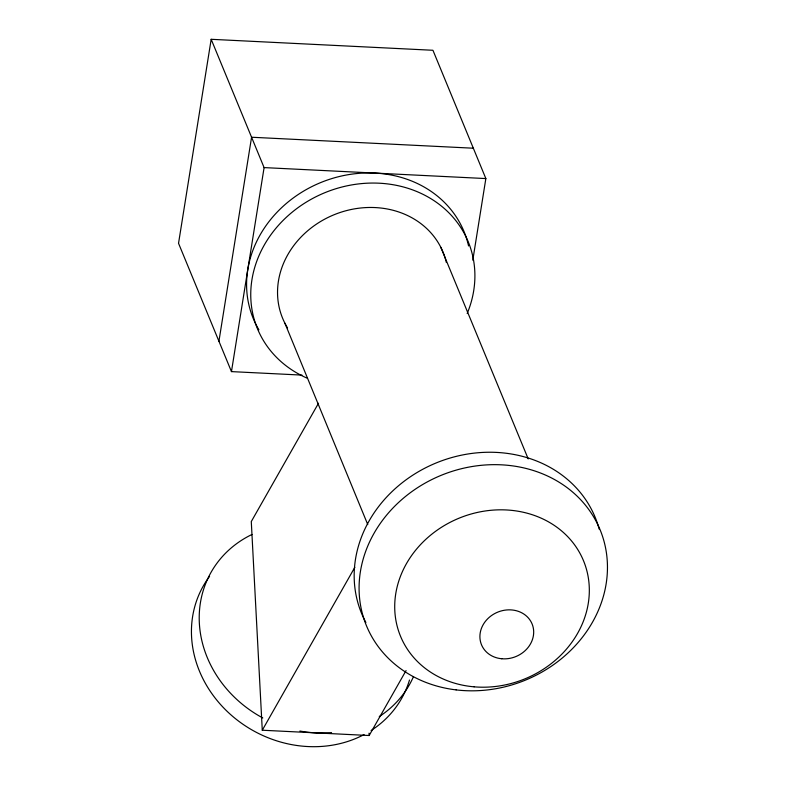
<?xml version="1.0" encoding="UTF-8"?>
<svg xmlns="http://www.w3.org/2000/svg" width="786" height="786" viewBox="0 0 786 786"><rect width="100%" height="100%" fill="white"/><g stroke="black" fill="none" stroke-linecap="round" stroke-linejoin="round"><path stroke-width="1.18" d="M472.799 260.176L485.856 178.569L432.939 50.275L211.179 39.3L178.54 243.316L231.457 371.611L301.971 375.099M218.93 341.242L251.569 137.236L473.329 148.21M231.457 371.611L264.096 167.595L211.179 39.3M318.497 403.247L251.284 521.56L262.278 730.223L369.165 735.519L406.067 670.566M262.278 730.223L354.83 567.305M264.096 167.595L485.856 178.569M440.779 247.246L528.212 458.906M284.876 323.164L367.769 524.596M369.037 733.171L369.165 735.519M409.496 680.037A113.999 101.207 29.6 0 1 371.08 730.508M364.085 734.576A113.999 101.207 29.6 0 1 224.305 708.55A113.999 101.207 29.6 0 1 209.567 576.393M413.475 676.638A113.999 101.207 29.6 0 1 379.265 716.557M331.545 732.581A113.999 101.207 29.6 0 1 299.888 731.029M262.789 717.962A113.999 101.207 29.6 0 1 199.379 623.671A113.999 101.207 29.6 0 1 251.972 534.48M307.532 378.331A113.999 99.999 -22.4 0 1 262.819 247.688A113.999 99.999 -22.4 0 1 408.602 188.512A113.999 99.999 -22.4 0 1 467.189 313.516M258.899 329.835A113.999 99.999 -22.4 0 1 321.798 182.126A113.999 99.999 -22.4 0 1 468.564 245.939M287.538 327.909A86.755 76.104 -22.4 0 1 333.873 214.824A86.755 76.104 -22.4 0 1 446.36 262.534M365.893 622.492A126.291 110.728 -22.2 0 1 437.38 462.453A126.291 110.728 -22.2 0 1 599.158 529.086M501.792 658.756A27.363 24.002 -22.4 0 0 532.181 624.153A27.363 24.002 -22.4 0 0 486.406 620.144A27.363 24.002 -22.4 0 0 501.792 658.756M474.096 686.826A98.987 86.833 -22.4 0 0 583.811 561.479A98.987 86.833 -22.4 0 0 418.142 547.233A98.987 86.833 -22.4 0 0 474.096 686.826M456.116 689.892A126.291 110.728 -22.2 0 0 601.801 534.215A126.291 110.728 -22.2 0 0 391.89 509.132A126.291 110.728 -22.2 0 0 456.116 689.892"/></g></svg>
